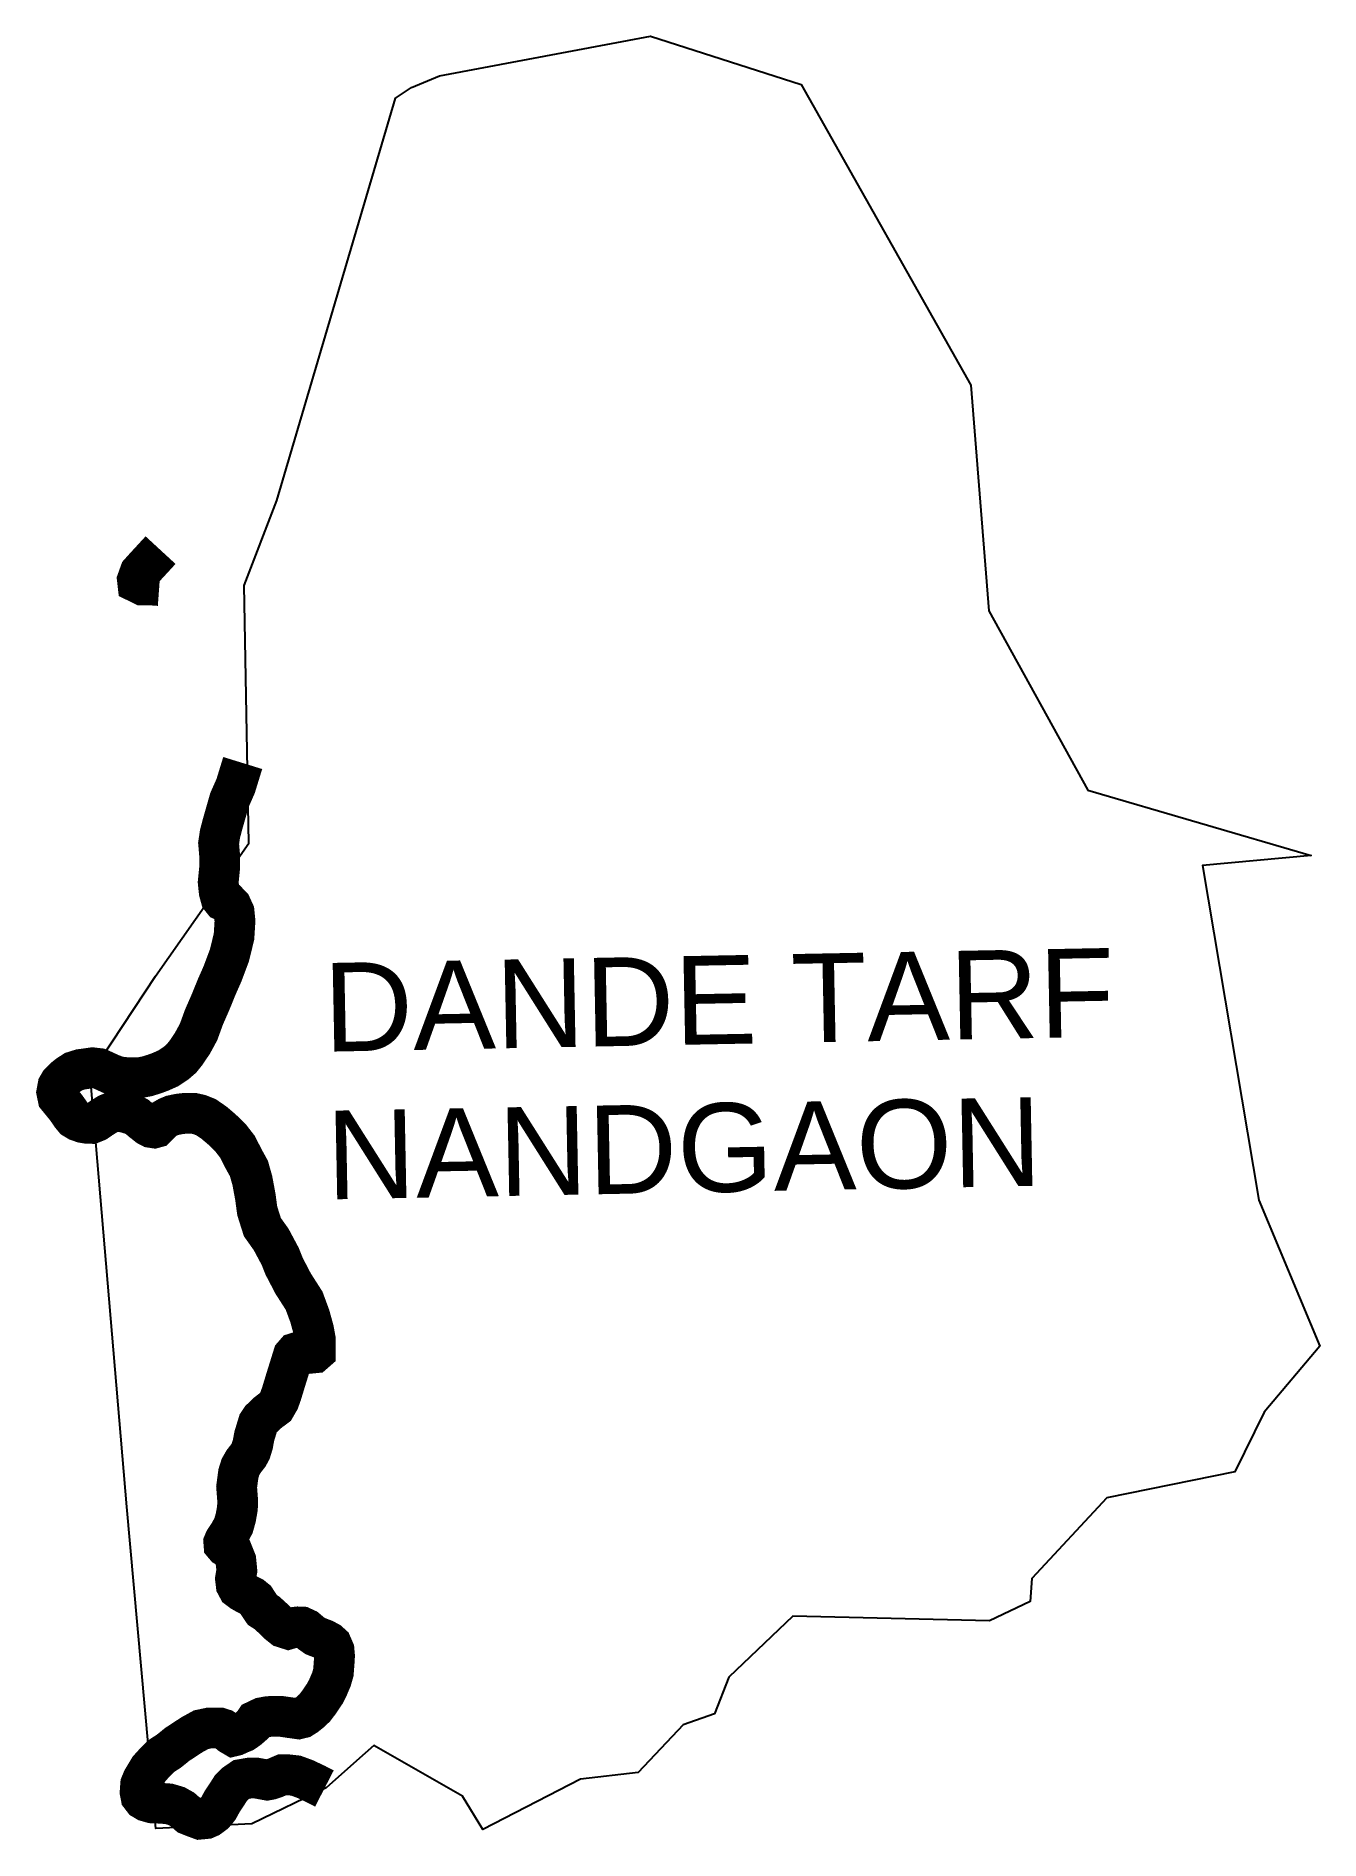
# Model space of a CAD drawing. Header units: metres. Extents: x 278767 to 280342, y 2036027 to 2038241.
import ezdxf

# ---------------------------------------------------------------- set-up
doc = ezdxf.new("R2010")
doc.units = ezdxf.units.M
for name, color, linetype in [('NATURALLY PROTECTED', 3, 'Continuous'), ('village', 4, 'Continuous'), ('VILLAGE NAME', 250, 'Continuous')]:
    doc.layers.add(name, color=color, linetype=linetype)
doc.styles.get("Standard").update_dxf_attribs({"font": 'simplex.shx'})

msp = doc.modelspace()

# ---------------------------------------------------------------- linework, layer by layer
at = {"layer": 'NATURALLY PROTECTED', "const_width": 50, "flags": 128}
msp.add_lwpolyline([(278919.3, 2037609.9), (278900.4, 2037589.4), (278894.1, 2037582.4), (278890.9, 2037573.5), (278891.3, 2037570), (278897, 2037567.2), (278909.7, 2037567), (278917.8, 2037566.4)], dxfattribs=at)
at = {"layer": 'NATURALLY PROTECTED', "flags": 128}
msp.add_lwpolyline([(279020.1, 2037348.7, 50, 50, 0), (279011.3, 2037320.2, 50, 50, 0), (279003.9, 2037303.5, 50, 50, 0), (278995.8, 2037275.3, 50, 50, 0), (278992.2, 2037261.6, 50, 50, 0), (278990.5, 2037250.1, 50, 50, 0), (278991.7, 2037236, 50, 50, 0), (278991.7, 2037219.4, 50, 50, 0), (278990, 2037202.4, 50, 50, 0), (278991.2, 2037190.8, 50, 50, 0), (278993.3, 2037183.1, 50, 50, 0), (278995.8, 2037180, 50, 50, 0), (278998.4, 2037178.9, 50, 50, 0), (279002.1, 2037177.5, 50, 50, 0), (279006, 2037173.4, 50, 50, 0), (279009.5, 2037165.8, 50, 50, 0), (279010.6, 2037154.9, 50, 50, 0), (279009.4, 2037135.7, 50, 50, 0), (279003.8, 2037112.8, 50, 50, 0), (278995.2, 2037089.9, 50, 50, 0), (278988.1, 2037073.8, 50, 50, 0), (278980.8, 2037055.8, 50, 50, 0), (278972.5, 2037036.8, 50, 50, 0), (278965.9, 2037018.7, 50, 50, 0), (278958.7, 2037005.4, 50, 50, 0), (278950.8, 2036993.6, 50, 50, 0), (278944.9, 2036986.2, 50, 50, 0), (278938.1, 2036980.3, 50, 50, 0), (278928.5, 2036974, 50, 50, 0), (278919, 2036969.8, 50, 50, 0), (278911.7, 2036967.1, 50, 50, 0), (278902.6, 2036964.3, 50, 50, 0), (278894.5, 2036962.8, 50, 50, 0), (278887.1, 2036962.4, 50, 50, 0), (278879.1, 2036962.7, 50, 50, 0), (278873.1, 2036963, 50, 50, 0), (278866.6, 2036964.1, 50, 50, 0), (278858.1, 2036967.3, 50, 50, 0), (278850.1, 2036971, 50, 50, 0), (278843.6, 2036973.9, 50, 50, 0), (278835.8, 2036974.8, 50, 50, 0), (278820.9, 2036972.7, 50, 50, 0), (278812.7, 2036970.1, 50, 50, 0), (278806, 2036965.8, 50, 50, 0), (278800.6, 2036961.4, 50, 50, 0), (278795.8, 2036956.5, 50, 50, 0), (278793.4, 2036952.4, 50, 50, 0), (278792, 2036944.8, 50, 50, 0), (278793.4, 2036938.1, 50, 50, 0), (278797.9, 2036932.6, 50, 50, 0), (278803, 2036926.4, 50, 50, 0), (278807.3, 2036920.4, 50, 50, 0), (278809.8, 2036916.6, 50, 50, 0), (278813.3, 2036912.4, 50, 50, 0), (278818, 2036909.6, 50, 50, 0), (278823.7, 2036907.6, 50, 50, 0), (278829.6, 2036906.6, 50, 50, 0), (278834.7, 2036906.5, 50, 50, 0), (278840.8, 2036909, 50, 50, 0), (278847, 2036913.3, 50, 50, 0), (278854.7, 2036918.1, 50, 50, 0), (278861.6, 2036920.8, 50, 50, 0), (278866.9, 2036921.1, 50, 50, 0), (278874.7, 2036920.4, 50, 50, 0), (278884.6, 2036917.4, 50, 50, 0), (278890.4, 2036914.6, 50, 50, 0), (278896.9, 2036909.1, 50, 50, 0), (278903.8, 2036903.6, 50, 50, 0), (278907.6, 2036901.6, 50, 50, 0), (278911.5, 2036901, 50, 50, 0), (278913.7, 2036901.6, 50, 50, 0), (278918, 2036906, 50, 50, 0), (278922.5, 2036910.8, 50, 50, 0), (278928.3, 2036914.1, 50, 50, 0), (278933.5, 2036916.3, 50, 50, 0), (278941.5, 2036918, 50, 50, 0), (278950.1, 2036919, 50, 50, 0), (278959.6, 2036919, 50, 50, 0), (278967.1, 2036917.3, 50, 50, 0), (278975.3, 2036914, 50, 50, 0), (278985, 2036907.3, 50, 50, 0), (278994.5, 2036899.2, 50, 50, 0), (279004.7, 2036889.4, 50, 50, 0), (279013.6, 2036877.9, 50, 50, 0), (279021.2, 2036863, 50, 50, 0), (279027.7, 2036851.2, 50, 50, 0), (279031.9, 2036836.3, 50, 50, 0), (279035.6, 2036816.4, 50, 50, 0), (279037.9, 2036799.2, 50, 50, 0), (279044.2, 2036779.3, 50, 50, 0), (279055, 2036764.1, 50, 50, 0), (279066.2, 2036743.1, 50, 50, 0), (279070.8, 2036731.4, 50, 50, 0), (279081.9, 2036710.1, 50, 50, 0), (279095.4, 2036689, 50, 50, 0), (279102.4, 2036670, 50, 50, 0), (279107.1, 2036652.9, 50, 50, 0), (279109.3, 2036640.8, 50, 50, 0), (279109.3, 2036626.4, 50, 50, 0), (279107.7, 2036625, 50, 50, 0), (279100.8, 2036624.3, 50, 50, 0), (279095.2, 2036625.6, 50, 50, 0), (279088.9, 2036626.1, 50, 50, 0), (279084.8, 2036624.8, 50, 50, 0), (279082.1, 2036621.7, 50, 50, 0), (279073.6, 2036594.4, 50, 50, 0), (279067.6, 2036574.7, 50, 50, 0), (279064.7, 2036566.6, 50, 50, 0), (279060.1, 2036558.6, 50, 50, 0), (279053.8, 2036553.9, 50, 50, 0), (279049.9, 2036550.9, 50, 50, 0), (279042.5, 2036543.7, 50, 50, 0), (279039.1, 2036538.6, 50, 50, 0), (279034.2, 2036522.5, 50, 50, 0), (279032.5, 2036512.9, 50, 50, 0), (279029.9, 2036504.5, 50, 50, 0), (279027.1, 2036499.3, 50, 50, 0), (279021.1, 2036491.6, 50, 50, 0), (279017.3, 2036484.9, 50, 50, 0), (279014.8, 2036477, 50, 50, 0), (279012.6, 2036460.5, 50, 50, 0), (279013.9, 2036443.6, 50, 50, 0), (279013.6, 2036434.4, 50, 50, 0), (279011.5, 2036422.6, 50, 50, 0), (279008.8, 2036413.1, 50, 50, 0), (279003.8, 2036403.7, 50, 50, 0), (279000.6, 2036399, 50, 50, 0), (278997.9, 2036394.8, 50, 50, 0), (278996.9, 2036392.4, 50, 50, 0), (278997.1, 2036389.7, 50, 50, 0), (278998.7, 2036387.8, 50, 50, 0), (279003.1, 2036385.4, 50, 50, 0), (279007.3, 2036381.1, 50, 50, 0), (279011.7, 2036370.2, 50, 50, 0), (279012.9, 2036357.8, 50, 50, 0), (279011.2, 2036347.8, 50, 50, 0), (279012.1, 2036340.3, 50, 50, 0), (279014.5, 2036335.8, 50, 50, 0), (279018.9, 2036332.5, 50, 50, 0), (279025.2, 2036328.9, 50, 50, 0), (279031.5, 2036325.8, 50, 50, 0), (279035.8, 2036322.3, 50, 50, 0), (279038.8, 2036317.6, 50, 50, 0), (279044.2, 2036309.6, 50, 50, 0), (279049.9, 2036305.9, 50, 50, 0), (279059.3, 2036297.3, 50, 50, 0), (279063.8, 2036292.8, 50, 50, 0), (279069.5, 2036288.2, 50, 50, 0), (279076.1, 2036286.1, 50, 50, 0), (279083.7, 2036288.3, 50, 50, 0), (279087.9, 2036288.8, 50, 50, 0), (279092.8, 2036288.6, 50, 50, 0), (279098, 2036286.2, 50, 50, 0), (279104, 2036281.1, 50, 50, 0), (279108.9, 2036277.6, 50, 50, 0), (279114, 2036275.6, 50, 50, 0), (279120.4, 2036273.1, 50, 50, 0), (279125.7, 2036270.2, 50, 50, 0), (279129.1, 2036267.1, 50, 50, 0), (279132.1, 2036260.2, 50, 50, 0), (279132.7, 2036253.3, 50, 50, 0), (279132.5, 2036248.7, 50, 50, 0), (279131.3, 2036232.8, 50, 50, 0), (279128.9, 2036224.5, 50, 50, 0), (279124.5, 2036214.1, 50, 50, 0), (279120.9, 2036207.1, 50, 50, 0), (279113.9, 2036196.7, 50, 50, 0), (279108.5, 2036189.6, 50, 50, 0), (279103.1, 2036184.5, 50, 50, 0), (279097.2, 2036179.8, 50, 50, 0), (279092.9, 2036177.1, 50, 50, 0), (279088.3, 2036176, 50, 50, 0), (279077, 2036177.6, 50, 50, 0), (279067.3, 2036179, 50, 50, 0), (279057.4, 2036179.2, 50, 50, 0), (279050.8, 2036178.7, 50, 50, 0), (279043.8, 2036177.4, 50, 50, 0), (279035.8, 2036173.6, 50, 50, 0), (279032.8, 2036169, 50, 50, 0), (279026.5, 2036163.5, 50, 50, 0), (279021.1, 2036159.8, 50, 50, 0), (279015.2, 2036157.4, 50, 50, 0), (279011.2, 2036155.5, 50, 50, 0), (279008.7, 2036154.9, 50, 50, 0), (279005.3, 2036156.9, 50, 50, 0), (279001.6, 2036160, 50, 50, 0), (278996.4, 2036163.3, 50, 50, 0), (278991.4, 2036164.9, 50, 50, 0), (278979.7, 2036164.9, 50, 50, 0), (278968.9, 2036162.6, 50, 50, 0), (278957.8, 2036156.5, 50, 50, 0), (278939.8, 2036144.7, 50, 50, 0), (278929.7, 2036136.5, 50, 50, 0), (278920.6, 2036130.6, 50, 50, 0), (278911.6, 2036121.7, 50, 50, 0), (278905.3, 2036114.8, 50, 50, 0), (278897.3, 2036101.4, 50, 50, 0), (278894.9, 2036095.6, 50, 50, 0), (278894.2, 2036086.2, 50, 50, 0), (278895.2, 2036081, 50, 50, 0), (278898.2, 2036077.1, 50, 50, 0), (278902.1, 2036074.8, 50, 50, 0), (278908.8, 2036072.9, 50, 50, 0), (278918.1, 2036072.5, 50, 50, 0), (278929.4, 2036071.7, 50, 50, 0), (278938.9, 2036068.9, 50, 50, 0), (278946, 2036064.9, 50, 50, 0), (278953.5, 2036058.3, 50, 50, 0), (278960, 2036055.7, 50, 50, 0), (278967.6, 2036052.9, 50, 50, 0), (278975, 2036053.6, 50, 50, 0), (278978.9, 2036055.3, 50, 50, 0), (278985.1, 2036059.9, 50, 50, 0), (278990.3, 2036066.2, 50, 50, 0), (278995.2, 2036075.1, 50, 50, 0), (279001.4, 2036084.4, 50, 50, 0), (279005.8, 2036091.3, 50, 50, 0), (279011.5, 2036096.8, 50, 50, 0), (279018.5, 2036101.6, 50, 50, 0), (279028.8, 2036103.4, 50, 50, 0), (279036.3, 2036103.4, 50, 50, 0), (279041.8, 2036102.4, 50, 50, 0), (279050.1, 2036100.9, 50, 50, 0), (279053.9, 2036101.6, 50, 50, 0), (279059.9, 2036103.6, 50, 50, 0), (279068.5, 2036107.3, 50, 50, 0), (279076.1, 2036107.3, 50, 50, 0), (279085.2, 2036106.3, 50, 50, 0), (279096.4, 2036102.2, 50, 50, 0), (279109.8, 2036095.9, 50, 50, 0), (279120.3, 2036090.5, 50, 50, 0)], format="xyseb", dxfattribs=at)
at = {"layer": 'village'}
msp.add_polyline3d([(280266.7, 2036812.4, 0), (280341.5, 2036633.1, 0), (280273, 2036552.4, 0), (280237, 2036478.9, 0), (280080.2, 2036447, 0), (279988.2, 2036348.1, 0), (279985.9, 2036320, 0), (279936.2, 2036296.1, 0), (279695.1, 2036301.8, 0), (279616.5, 2036227.3, 0), (279598.9, 2036182.2, 0), (279560.2, 2036168.6, 0), (279505.1, 2036110.1, 0), (279434.6, 2036102, 0), (279314.5, 2036040.2, 0), (279289.5, 2036081.1, 0), (279181, 2036143.2, 0), (279159.5, 2036124.3, 0), (279122.4, 2036091.5, 0), (279031.1, 2036047.1, 0), (278913.3, 2036041.6, 0), (278877.8, 2036436, 0), (278832.9, 2036965.8, 0), (278912.9, 2037087.1, 0), (279027.6, 2037250.4, 0), (279021.8, 2037566.6, 0), (279061.8, 2037670.8, 0), (279207.6, 2038164.6, 0), (279227.1, 2038177.4, 0), (279261.4, 2038191.8, 0), (279520.3, 2038240.6, 0), (279705.2, 2038181.1, 0), (279913.3, 2037812.2, 0), (279935.4, 2037535.5, 0), (280056.9, 2037315.6, 0), (280330.8, 2037235.4, 0), (280197.4, 2037223, 0)], close=True, dxfattribs=at)

# ---------------------------------------------------------------- texts
at = {"layer": 'VILLAGE NAME', "insert": (279118, 2037103.2), "char_height": 108.748, "attachment_point": 1, "rotation": 1.1028}
msp.add_mtext_dynamic_manual_height_columns('{\\fArial|b0|i0|c0|p34;DANDE TARF NANDGAON}', width=1353.069, gutter_width=543.7, heights=[0], dxfattribs=at)

doc.saveas('drawing.dxf')
